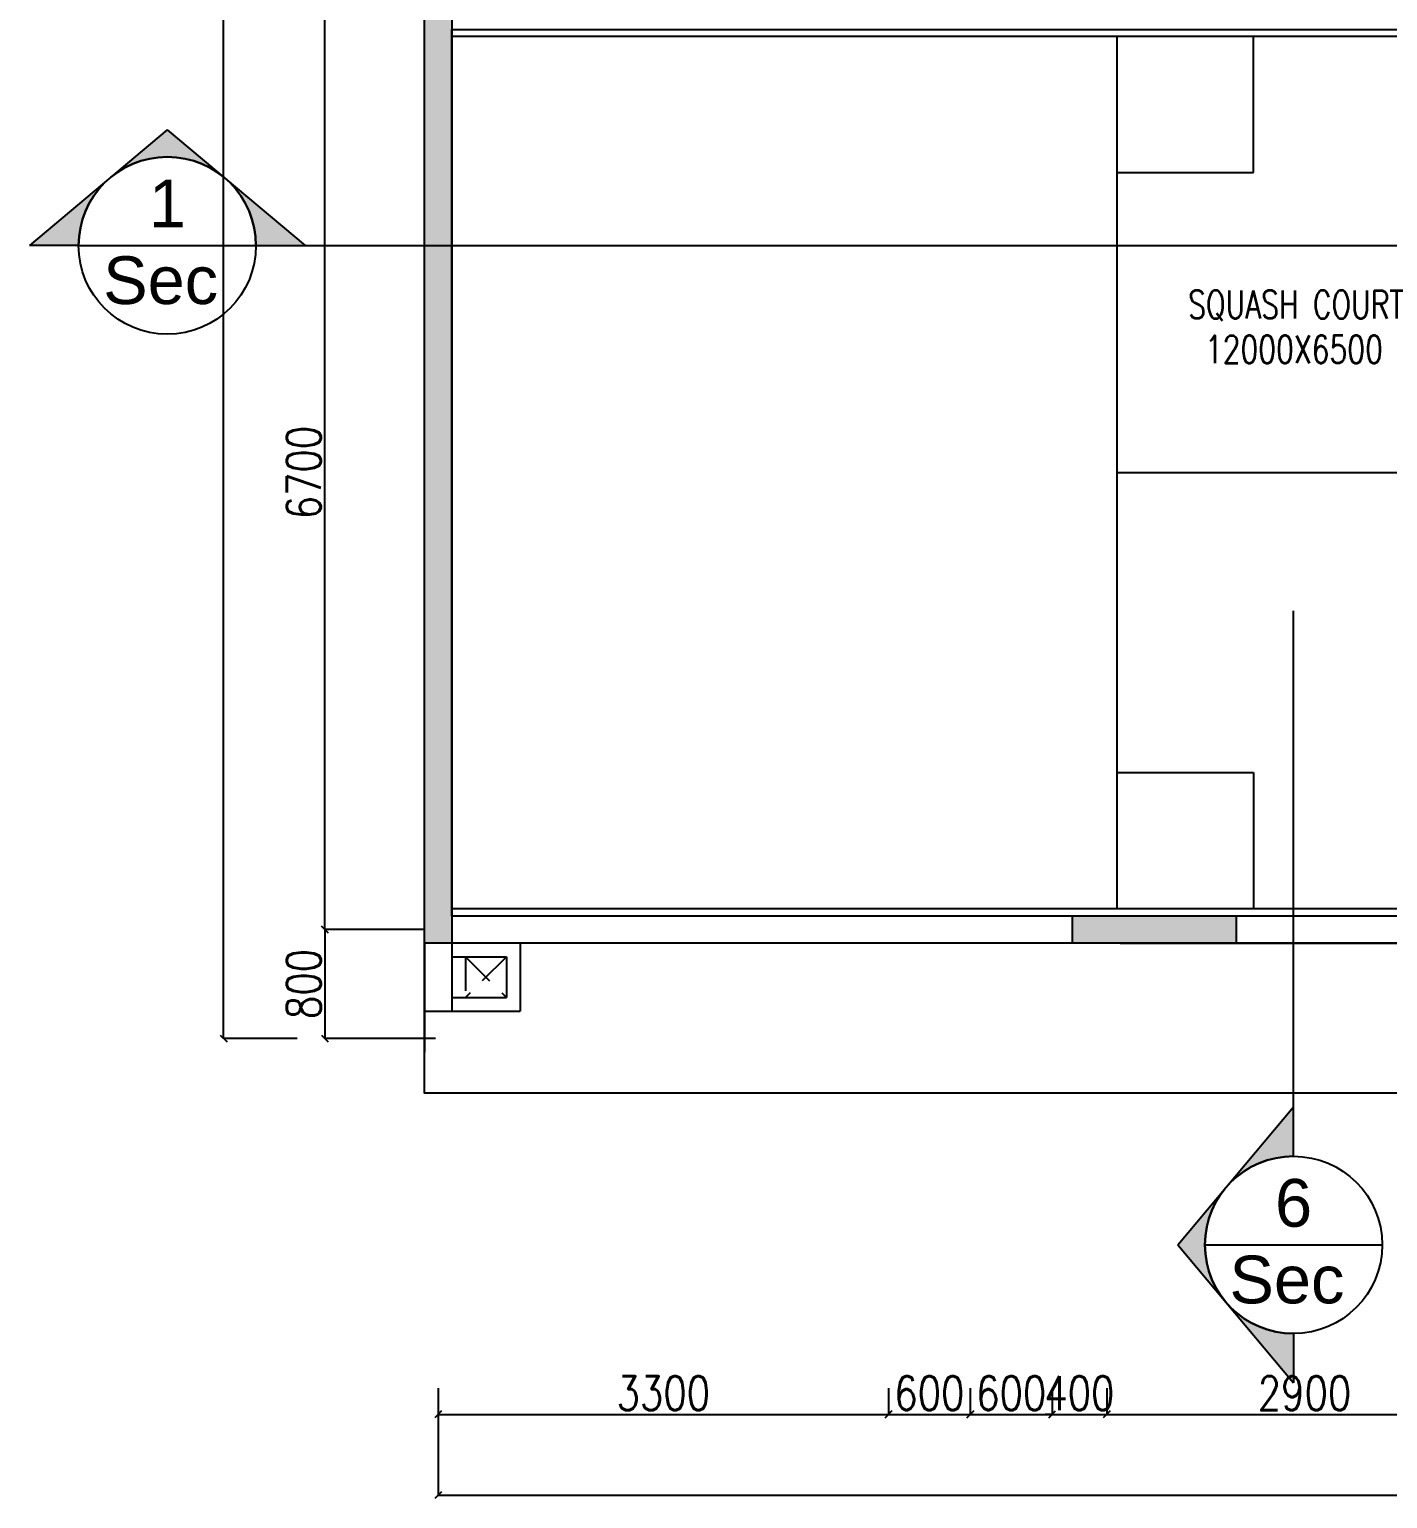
# Model space of a CAD drawing. Extents: x -32840 to 422982, y 280745 to 888746.
# Drawn here: x 75681 to 85637, y 801214 to 811988 of the extents above; entities that cross this region are included whole.
import ezdxf
from ezdxf.enums import TextEntityAlignment as Align

# ---------------------------------------------------------------- set-up
doc = ezdxf.new("R2010")
doc.units = 0
doc.header["$LTSCALE"] = 1000
doc.header["$PDMODE"] = 3
for name, pattern in [('CONTINOUS', [0]), ('HIDDEN', [0.375, 0.25, -0.125]), ('HIDDEN2', [0.1875, 0.125, -0.0625])]:
    doc.linetypes.add(name, pattern=pattern)
doc.layers.get('Defpoints').update_dxf_attribs({"linetype": 'HIDDEN'})
for name, color, linetype in [('A-COURTS', 2, 'Continuous'), ('A-Duct Above', 20, 'HIDDEN2'), ('A-Floor Projection', 5, 'CONTINOUS'), ('A-RD', 6, 'Continuous'), ('A-Tag LVl', 2, 'Continuous'), ('A-WAL', 7, 'Continuous'), ('A-WALL', 7, 'CONTINOUS'), ('S-RCWALL', 10, 'Continuous'), ('S-RCWALL HATCH', 165, 'Continuous')]:
    doc.layers.add(name, color=color, linetype=linetype)
doc.layers.add('A-Dim grid', color=3, linetype='Continuous', transparency=0.5)
doc.styles.add('Arial', font='arial.ttf')
doc.styles.add('ROMANS', font='romans.shx', dxfattribs={"width": 0.8})
doc.dimstyles.new('A-Dim Grid', dxfattribs={"dimscale": 100, "dimtxt": 2.5, "dimasz": 0.5, "dimexe": 0, "dimexo": 0, "dimgap": 0.3, "dimtad": 1, "dimdec": 0, "dimlfac": -0.01, "dimzin": 3, "dimdsep": 46, "dimtxsty": 'ROMANS', "dimblk": 'OBLIQUE', "dimcen": 5, "dimclrd": 256, "dimclre": 8, "dimclrt": 4, "dimadec": 0, "dimazin": 0, "dimtfac": 1, "dimtdec": 0, "dimtix": 1, "dimtmove": 1, "dimatfit": 3, "dimfxl": 1, "dimfrac": 2, "dimtolj": 1, "dimtzin": 3, "dimlwd": -1, "dimarcsym": 0})

# ---------------------------------------------------------------- blocks, each defined once
blk = doc.blocks.new('A$C015D4CAF')
at = {"layer": 'A-COURTS'}
for p, q in [((3200, 4875), (3200, 9750)), ((1000, 5875), (0, 5875)), ((1000, 4875), (1000, 5875)), ((5400, 4875), (5400, 5875)), ((5400, 5875), (6400, 5875)), ((6400, 4875), (0, 4875))]:
    blk.add_line(p, q, dxfattribs=at)
blk.add_lwpolyline([(0, 9750), (0, 9750), (0, 0), (6400, 0), (6400, 9750)], dxfattribs=at)
blk = doc.blocks.new('RD')
at = {"style": 'ROMANS', "width": 0.75}
for tag, p in [('RT', (10.24, 14.08)), ('SZ', (10.24, 2.74))]:
    blk.add_attdef(tag, text='', height=9, dxfattribs=at).set_placement(p, align=Align.CENTER)
blk = doc.blocks.new('TAG-SEC-ARROW')
h = blk.add_hatch(color=256)
h.paths.add_polyline_path([(-10.11, 0), (-6.5, 0, -0.2206), (-4.2, 4.96)])
h.paths.add_polyline_path([(0, 8.49), (-4.16, 5, -0.175251), (0, 6.5, -0.175251), (4.16, 5)])
h.paths.add_polyline_path([(4.2, 4.96, -0.2206), (6.5, 0), (10.11, 0)])
for p, q in [((0, 8.49), (-10.11, 0)), ((0, 8.49), (10.11, 0)), ((-6.5, 0), (-10.11, 0)), ((6.5, 0), (46.5, 0))]:
    blk.add_line(p, q)
blk.add_arc((0, 0), 6.5, 0, 180)
blk = doc.blocks.new('TAG-SEC')
blk.add_line((-6.5, 0), (6.5, 0))
blk.add_circle((0, 0), 6.5)
at = {"color": 6, "style": 'Arial'}
blk.add_attdef('88', text='', height=3.5, dxfattribs=at).set_placement((0, 3.08), align=Align.MIDDLE_CENTER)
at = {"color": 6, "style": 'ROMANS', "width": 0.708488}
blk.add_attdef('X8-X-8888', text='', height=1.75, dxfattribs=at).set_placement((-5.58, -2.55), (5.58, -2.55), align=Align.FIT)
blk = doc.blocks.new('A$Ce1edbb18')
at = {"layer": 'A-Tag LVl', "xscale": 100, "yscale": 100, "zscale": 100}
blk.add_blockref('TAG-SEC-ARROW', (-1886, -8085), dxfattribs=at)
at = {"layer": 'A-Tag LVl'}
ref = blk.add_blockref('TAG-SEC', (-1886, -8085), dxfattribs=dict(at, xscale=100, yscale=100, zscale=100))
ref.add_attrib('88', '1', dxfattribs={"layer": '0', "color": 6, "height": 350, "style": 'Arial'}).set_placement((-1886, -7776), align=Align.MIDDLE_CENTER)
ref.add_attrib('X8-X-8888', 'Sec', dxfattribs={"layer": '0', "color": 6, "height": 350, "rotation": 360, "style": 'Arial'}).set_placement((-1935, -8339), align=Align.MIDDLE_CENTER)
at = {"layer": 'A-Tag LVl', "xscale": 100.0000000000005, "yscale": 100.0000000000005, "zscale": 100.0000000000005, "rotation": 90}
blk.add_blockref('TAG-SEC-ARROW', (6370, -15413), dxfattribs=at)
at = {"layer": 'A-Tag LVl'}
ref = blk.add_blockref('TAG-SEC', (6370, -15413), dxfattribs=dict(at, xscale=100, yscale=100, zscale=100))
ref.add_attrib('88', '6', dxfattribs={"layer": '0', "color": 6, "height": 350, "style": 'Arial'}).set_placement((6370, -15105), align=Align.MIDDLE_CENTER)
ref.add_attrib('X8-X-8888', 'Sec', dxfattribs={"layer": '0', "color": 6, "height": 350, "rotation": 360, "style": 'Arial'}).set_placement((6321, -15667), align=Align.MIDDLE_CENTER)
blk = doc.blocks.new('_Oblique')
at = {"color": 0, "linetype": 'ByBlock', "lineweight": -2}
blk.add_line((-0.5, -0.5), (0.5, 0.5), dxfattribs=at)
at = {"color": 0, "linetype": 'ByBlock'}
blk.add_line((-0.5, -0.5), (0.5, 0.5), dxfattribs=at)
blk = doc.blocks.new('*D1227')
at = {"layer": 'A-Dim grid', "color": 8, "lineweight": -2, "transparency": 16777216}
for p, q in [((78578, 805388, 0), (77847, 805388, 0)), ((78658, 804588, 0), (77847, 804588, 0))]:
    blk.add_line(p, q, dxfattribs=at)
at = {"layer": 'A-Dim grid', "transparency": 16777216}
blk.add_line((77847, 805388, 0), (77847, 804588, 0), dxfattribs=at)
at = {"layer": 'Defpoints', "color": 0, "transparency": 16777216}
for p in [(78578, 805388, 0), (77847, 804588, 0), (78658, 804588, 0)]:
    blk.add_point(p, dxfattribs=at)
at = {"layer": 'A-Dim grid', "transparency": 16777216, "xscale": 50, "yscale": 50, "zscale": 50}
for p, rotation in [((77847, 805388, 0), 90), ((77847, 804588, 0), 270)]:
    blk.add_blockref('_Oblique', p, dxfattribs=dict(at, rotation=rotation))
at = {"layer": 'A-Dim grid', "color": 4, "transparency": 16777216, "insert": (77692, 804988, 0), "char_height": 250, "attachment_point": 5, "rotation": 90, "style": 'ROMANS'}
blk.add_mtext('\\A1;800', dxfattribs=at)
blk = doc.blocks.new('*D1228')
at = {"layer": 'A-Dim grid', "color": 8, "lineweight": -2, "transparency": 16777216}
for p, q in [((78578, 812088, 0), (77847, 812088, 0)), ((78578, 805388, 0), (77847, 805388, 0))]:
    blk.add_line(p, q, dxfattribs=at)
at = {"layer": 'A-Dim grid', "transparency": 16777216}
blk.add_line((77847, 805388, 0), (77847, 812088, 0), dxfattribs=at)
at = {"layer": 'Defpoints', "color": 0, "transparency": 16777216}
for p in [(77847, 812088, 0), (78578, 812088, 0), (78578, 805388, 0)]:
    blk.add_point(p, dxfattribs=at)
at = {"layer": 'A-Dim grid', "transparency": 16777216, "xscale": 50, "yscale": 50, "zscale": 50}
for p, rotation in [((77847, 812088, 0), 90), ((77847, 805388, 0), 270)]:
    blk.add_blockref('_Oblique', p, dxfattribs=dict(at, rotation=rotation))
at = {"layer": 'A-Dim grid', "color": 4, "transparency": 16777216, "insert": (77692, 808738, 0), "char_height": 250, "attachment_point": 5, "rotation": 90, "style": 'ROMANS'}
blk.add_mtext('\\A1;6700', dxfattribs=at)
blk = doc.blocks.new('*D1234')
at = {"layer": 'A-Dim grid', "color": 8, "lineweight": -2, "transparency": 16777216}
for p, q in [((77643, 825188, 0), (77105, 825188, 0)), ((77643, 804588, 0), (77105, 804588, 0))]:
    blk.add_line(p, q, dxfattribs=at)
at = {"layer": 'A-Dim grid', "transparency": 16777216}
blk.add_line((77105, 804588, 0), (77105, 825188, 0), dxfattribs=at)
at = {"layer": 'Defpoints', "color": 0, "transparency": 16777216}
for p in [(77105, 825188, 0), (77643, 825188, 0), (77643, 804588, 0)]:
    blk.add_point(p, dxfattribs=at)
at = {"layer": 'A-Dim grid', "transparency": 16777216, "xscale": 50, "yscale": 50, "zscale": 50}
for p, rotation in [((77105, 825188, 0), 90), ((77105, 804588, 0), 270)]:
    blk.add_blockref('_Oblique', p, dxfattribs=dict(at, rotation=rotation))
at = {"layer": 'A-Dim grid', "color": 4, "transparency": 16777216, "insert": (76950, 814888, 0), "char_height": 250, "attachment_point": 5, "rotation": 90, "style": 'ROMANS'}
blk.add_mtext('\\A1;20600', dxfattribs=at)
blk = doc.blocks.new('*D1255')
at = {"layer": 'A-Dim grid', "color": 8, "lineweight": -2, "transparency": 16777216}
for p, q in [((78678, 802023, 0), (78678, 801832, 0)), ((81978, 802023, 0), (81978, 801832, 0))]:
    blk.add_line(p, q, dxfattribs=at)
at = {"layer": 'A-Dim grid', "transparency": 16777216}
blk.add_line((78678, 801832, 0), (81978, 801832, 0), dxfattribs=at)
at = {"layer": 'Defpoints', "color": 0, "transparency": 16777216}
for p in [(78678, 802023, 0), (81978, 802023, 0), (81978, 801832, 0)]:
    blk.add_point(p, dxfattribs=at)
at = {"layer": 'A-Dim grid', "transparency": 16777216, "xscale": 50, "yscale": 50, "zscale": 50, "rotation": 180}
blk.add_blockref('_Oblique', (78678, 801832, 0), dxfattribs=at)
at = {"layer": 'A-Dim grid', "transparency": 16777216, "xscale": 50, "yscale": 50, "zscale": 50}
blk.add_blockref('_Oblique', (81978, 801832, 0), dxfattribs=at)
at = {"layer": 'A-Dim grid', "color": 4, "transparency": 16777216, "insert": (80328, 801987, 0), "char_height": 250, "attachment_point": 5, "style": 'ROMANS'}
blk.add_mtext('\\A1;3300', dxfattribs=at)
blk = doc.blocks.new('*D1256')
at = {"layer": 'A-Dim grid', "color": 8, "lineweight": -2, "transparency": 16777216}
for p, q in [((81978, 802023, 0), (81978, 801832, 0)), ((82578, 802023, 0), (82578, 801832, 0))]:
    blk.add_line(p, q, dxfattribs=at)
at = {"layer": 'A-Dim grid', "transparency": 16777216}
blk.add_line((81978, 801832, 0), (82578, 801832, 0), dxfattribs=at)
at = {"layer": 'Defpoints', "color": 0, "transparency": 16777216}
for p in [(81978, 802023, 0), (82578, 802023, 0), (82578, 801832, 0)]:
    blk.add_point(p, dxfattribs=at)
at = {"layer": 'A-Dim grid', "transparency": 16777216, "xscale": 50, "yscale": 50, "zscale": 50, "rotation": 180}
blk.add_blockref('_Oblique', (81978, 801832, 0), dxfattribs=at)
at = {"layer": 'A-Dim grid', "transparency": 16777216, "xscale": 50, "yscale": 50, "zscale": 50}
blk.add_blockref('_Oblique', (82578, 801832, 0), dxfattribs=at)
at = {"layer": 'A-Dim grid', "color": 4, "transparency": 16777216, "insert": (82278, 801987, 0), "char_height": 250, "attachment_point": 5, "style": 'ROMANS'}
blk.add_mtext('\\A1;600', dxfattribs=at)
blk = doc.blocks.new('*D1257')
at = {"layer": 'A-Dim grid', "color": 8, "lineweight": -2, "transparency": 16777216}
for p, q in [((82578, 802023, 0), (82578, 801832, 0)), ((83178, 802023, 0), (83178, 801832, 0))]:
    blk.add_line(p, q, dxfattribs=at)
at = {"layer": 'A-Dim grid', "transparency": 16777216}
blk.add_line((82578, 801832, 0), (83178, 801832, 0), dxfattribs=at)
at = {"layer": 'Defpoints', "color": 0, "transparency": 16777216}
for p in [(82578, 802023, 0), (83178, 802023, 0), (83178, 801832, 0)]:
    blk.add_point(p, dxfattribs=at)
at = {"layer": 'A-Dim grid', "transparency": 16777216, "xscale": 50, "yscale": 50, "zscale": 50, "rotation": 180}
blk.add_blockref('_Oblique', (82578, 801832, 0), dxfattribs=at)
at = {"layer": 'A-Dim grid', "transparency": 16777216, "xscale": 50, "yscale": 50, "zscale": 50}
blk.add_blockref('_Oblique', (83178, 801832, 0), dxfattribs=at)
at = {"layer": 'A-Dim grid', "color": 4, "transparency": 16777216, "insert": (82878, 801987, 0), "char_height": 250, "attachment_point": 5, "style": 'ROMANS'}
blk.add_mtext('\\A1;600', dxfattribs=at)
blk = doc.blocks.new('*D1258')
at = {"layer": 'A-Dim grid', "color": 8, "lineweight": -2, "transparency": 16777216}
for p, q in [((83178, 802023, 0), (83178, 801832, 0)), ((83578, 802023, 0), (83578, 801832, 0))]:
    blk.add_line(p, q, dxfattribs=at)
at = {"layer": 'A-Dim grid', "transparency": 16777216}
for p, q in [((83178, 801832, 0), (83128, 801832, 0)), ((83178, 801832, 0), (83578, 801832, 0)), ((83578, 801832, 0), (83628, 801832, 0))]:
    blk.add_line(p, q, dxfattribs=at)
at = {"layer": 'Defpoints', "color": 0, "transparency": 16777216}
for p in [(83178, 802023, 0), (83578, 802023, 0), (83578, 801832, 0)]:
    blk.add_point(p, dxfattribs=at)
at = {"layer": 'A-Dim grid', "transparency": 16777216, "xscale": 50, "yscale": 50, "zscale": 50}
blk.add_blockref('_Oblique', (83178, 801832, 0), dxfattribs=at)
at = {"layer": 'A-Dim grid', "transparency": 16777216, "xscale": 50, "yscale": 50, "zscale": 50, "rotation": 180}
blk.add_blockref('_Oblique', (83578, 801832, 0), dxfattribs=at)
at = {"layer": 'A-Dim grid', "color": 4, "transparency": 16777216, "insert": (83378, 801987, 0), "char_height": 250, "attachment_point": 5, "style": 'ROMANS'}
blk.add_mtext('\\A1;400', dxfattribs=at)
blk = doc.blocks.new('*D1259')
at = {"layer": 'A-Dim grid', "color": 8, "lineweight": -2, "transparency": 16777216}
for p, q in [((83578, 802023, 0), (83578, 801832, 0)), ((86478, 802023, 0), (86478, 801832, 0))]:
    blk.add_line(p, q, dxfattribs=at)
at = {"layer": 'A-Dim grid', "transparency": 16777216}
blk.add_line((83578, 801832, 0), (86478, 801832, 0), dxfattribs=at)
at = {"layer": 'Defpoints', "color": 0, "transparency": 16777216}
for p in [(83578, 802023, 0), (86478, 802023, 0), (86478, 801832, 0)]:
    blk.add_point(p, dxfattribs=at)
at = {"layer": 'A-Dim grid', "transparency": 16777216, "xscale": 50, "yscale": 50, "zscale": 50, "rotation": 180}
blk.add_blockref('_Oblique', (83578, 801832, 0), dxfattribs=at)
at = {"layer": 'A-Dim grid', "transparency": 16777216, "xscale": 50, "yscale": 50, "zscale": 50}
blk.add_blockref('_Oblique', (86478, 801832, 0), dxfattribs=at)
at = {"layer": 'A-Dim grid', "color": 4, "transparency": 16777216, "insert": (85028, 801987, 0), "char_height": 250, "attachment_point": 5, "style": 'ROMANS'}
blk.add_mtext('\\A1;2900', dxfattribs=at)
blk = doc.blocks.new('*D1265')
at = {"layer": 'A-Dim grid', "color": 8, "lineweight": -2, "transparency": 16777216}
for p, q in [((78678, 801904, 0), (78678, 801239, 0)), ((113678, 801904, 0), (113678, 801239, 0))]:
    blk.add_line(p, q, dxfattribs=at)
at = {"layer": 'A-Dim grid', "transparency": 16777216}
blk.add_line((78678, 801239, 0), (113678, 801239, 0), dxfattribs=at)
at = {"layer": 'Defpoints', "color": 0, "transparency": 16777216}
for p in [(78678, 801904, 0), (113678, 801904, 0), (113678, 801239, 0)]:
    blk.add_point(p, dxfattribs=at)
at = {"layer": 'A-Dim grid', "transparency": 16777216, "xscale": 50, "yscale": 50, "zscale": 50, "rotation": 180}
blk.add_blockref('_Oblique', (78678, 801239, 0), dxfattribs=at)
at = {"layer": 'A-Dim grid', "transparency": 16777216, "xscale": 50, "yscale": 50, "zscale": 50}
blk.add_blockref('_Oblique', (113678, 801239, 0), dxfattribs=at)
at = {"layer": 'A-Dim grid', "color": 4, "transparency": 16777216, "insert": (96178, 801394, 0), "char_height": 250, "attachment_point": 5, "style": 'ROMANS'}
blk.add_mtext('\\A1;35000', dxfattribs=at)
blk = doc.blocks.new('NEWGR')
at = {"layer": 'S-RCWALL HATCH'}
for points in [[(216268, 400521), (216468, 400521), (216468, 389431), (216268, 389431)], [(222218, 389631), (221018, 389631), (221018, 389431), (222218, 389431)]]:
    blk.add_hatch(color=253, dxfattribs=at).paths.add_polyline_path(points)
at = {"layer": 'S-RCWALL'}
for points in [[(216268, 400521), (216468, 400521), (216468, 389431), (216268, 389431)], [(222218, 389631), (222218, 389431), (221018, 389431), (221018, 389631)]]:
    blk.add_lwpolyline(points, close=True, dxfattribs=at)

msp = doc.modelspace()

# ---------------------------------------------------------------- linework, layer by layer
msp.add_line((78577.9, 804787.9, 0), (78577.9, 805187.9, 0))
at = {"layer": 'A-Duct Above', "ltscale": 2}
for p, q in [((79177.9, 805187.9, 0), (78877.9, 804887.9, 0)), ((78877.9, 805187.9, 0), (79177.9, 804887.9, 0)), ((78877.9, 805187.9, 0), (78877.9, 804887.9, 0))]:
    msp.add_line(p, q, dxfattribs=at)
at = {"layer": 'A-Floor Projection', "color": 1, "elevation": 0}
msp.add_lwpolyline([(103977.9, 807287.9), (103977.9, 804037.9), (90377.9, 803987.9), (90377.9, 804187.9), (78577.9, 804187.9), (78577.9, 805287.9)], dxfattribs=at)
at = {"layer": 'A-Tag LVl', "ltscale": 25}
msp.add_line((80863.9, 810403.3, 0), (113643.9, 810403.1, 0), dxfattribs=at)
at = {"layer": 'A-WALL'}
for p, q in [((78577.9, 805287.9, 0), (78577.9, 817087.9, 0)), ((78777.9, 811987.9, 0), (89127.9, 811987.9, 0)), ((78777.9, 805487.9, 0), (78777.9, 811987.9, 0)), ((78777.9, 805487.9, 0), (90777.9, 805487.9, 0)), ((83477.9, 805287.9, 0), (78577.9, 805287.9, 0)), ((78577.9, 805287.9, 0), (78577.9, 804487.9, 0)), ((78777.9, 805287.9, 0), (78777.9, 804787.9, 0)), ((79277.9, 805287.9, 0), (79277.9, 804787.9, 0)), ((83677.9, 805287.9, 0), (90677.9, 805287.9, 0)), ((78777.9, 805187.9, 0), (78777.9, 804887.9, 0)), ((78777.9, 805187.9, 0), (78877.9, 805187.9, 0)), ((78877.9, 805187.9, 0), (79177.9, 805187.9, 0)), ((79177.9, 805187.9, 0), (79177.9, 804887.9, 0)), ((78777.9, 804887.9, 0), (79177.9, 804887.9, 0)), ((78577.9, 804787.9, 0), (79277.9, 804787.9, 0))]:
    msp.add_line(p, q, dxfattribs=at)
at = {"layer": 'A-WALL', "elevation": 0, "flags": 128}
msp.add_lwpolyline([(109377.9, 825287.9), (113977.9, 825287.7), (113977.9, 808587.7), (108177.9, 808587.9), (108177.9, 808587.9), (106477.9, 808587.9), (106477.9, 808587.9), (103477.9, 808587.9), (103477.9, 805287.9), (103577.9, 805287.9), (103577.9, 804287.9), (102877.9, 804287.9), (102877.9, 804687.9), (91377.9, 804687.9), (91377.9, 804287.9), (90677.9, 804287.9), (90677.9, 805287.9), (84677.9, 805287.9), (84677.9, 805287.9), (83477.9, 805287.9), (83477.9, 805287.9), (78577.9, 805287.9), (78577.9, 818487.9)], dxfattribs=at)

# ---------------------------------------------------------------- block references
msp.add_blockref('A$Ce1edbb18', (78577.9, 818487.9, 0))
at = {"layer": 'A-RD'}
ref = msp.add_blockref('RD', (84609.7, 809460.8, 0), dxfattribs=dict(at, xscale=29.00000000000007, yscale=29.00000000000007, zscale=29.00000000000007, rotation=2.625499734639056e-06))
ref.add_attrib('RT', 'SQUASH COURT', dxfattribs={"height": 203, "rotation": 360, "style": 'ROMANS', "oblique": 0, "width": 0.75}).set_placement((84964.8, 809869, 0), align=Align.CENTER)
ref.add_attrib('SZ', '12000X6500', dxfattribs={"height": 203, "rotation": 360, "style": 'ROMANS', "oblique": 0, "width": 0.75}).set_placement((84950.3, 809540.3, 0), align=Align.CENTER)
at = {"layer": 'A-WAL', "xscale": -1, "rotation": 270}
msp.add_blockref('A$C015D4CAF', (78777.9, 805537.9, 0), dxfattribs=at)
at = {"layer": 'S-RCWALL'}
msp.add_blockref('NEWGR', (-137690.3, 415856.7, 0), dxfattribs=at)

# ---------------------------------------------------------------- dimensions: what is measured, and where the dimension line sits
at = {"layer": 'A-Dim grid'}
for base, p1, p2, picture, middle in [((77104.9, 825187.9, 0), (77642.9, 804587.9, 0), (77642.9, 825187.9, 0), '*D1234', (76949.9, 814887.9, 0)), ((77847.2, 812087.9, 0), (78577.9, 805387.9, 0), (78577.9, 812087.9, 0), '*D1228', (77692.2, 808737.9, 0)), ((77847.2, 804587.9, 0), (78577.9, 805387.9, 0), (78657.6, 804587.9, 0), '*D1227', (77692.2, 804987.9, 0))]:
    dim = msp.add_linear_dim(base=base, p1=p1, p2=p2, angle=90, dimstyle='A-Dim Grid', dxfattribs=at)
    dim.commit()
    dim.dimension.update_dxf_attribs({"geometry": picture, "text_midpoint": middle})
for base, p1, p2, picture, middle in [((81977.9, 801832, 0), (78677.9, 802023.4, 0), (81977.9, 802023.4, 0), '*D1255', (80327.9, 801987, 0)), ((82577.9, 801832, 0), (81977.9, 802023.4, 0), (82577.9, 802023.4, 0), '*D1256', (82277.9, 801987, 0)), ((83177.9, 801832, 0), (82577.9, 802023.4, 0), (83177.9, 802023.4, 0), '*D1257', (82877.9, 801987, 0)), ((83577.9, 801832, 0), (83177.9, 802023.4, 0), (83577.9, 802023.4, 0), '*D1258', (83377.9, 801987, 0)), ((86477.9, 801832, 0), (83577.9, 802023.4, 0), (86477.9, 802023.4, 0), '*D1259', (85027.9, 801987, 0)), ((113678.1, 801239.1, 0), (78677.9, 801903.8, 0), (113678.1, 801903.6, 0), '*D1265', (96178, 801394.1, 0))]:
    dim = msp.add_linear_dim(base=base, p1=p1, p2=p2, dimstyle='A-Dim Grid', dxfattribs=at)
    dim.commit()
    dim.dimension.update_dxf_attribs({"geometry": picture, "text_midpoint": middle})

doc.saveas('drawing.dxf')
